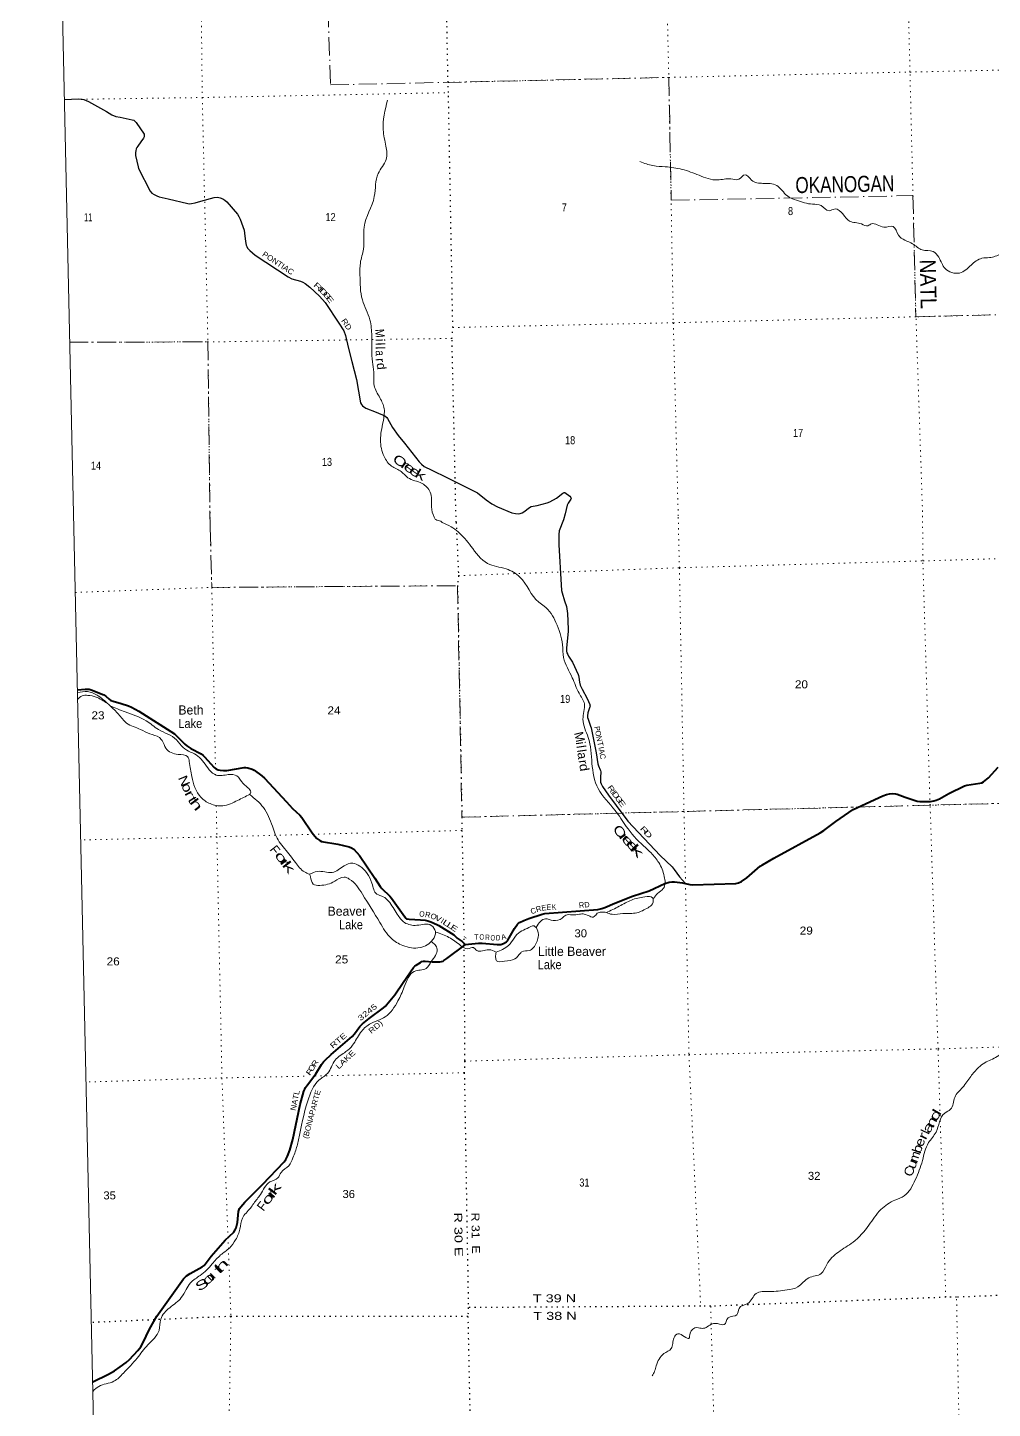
# Model space of a CAD drawing. Header units: feet. Extents: x 485078 to 733631, y 372822 to 564222.
# Drawn here: x 485084 to 506179, y 491693 to 521886 of the extents above; entities that cross this region are included whole.
import ezdxf
from ezdxf.enums import TextEntityAlignment as Align

# ---------------------------------------------------------------- set-up
doc = ezdxf.new("R2010")
doc.units = ezdxf.units.FT
doc.header["$LTSCALE"] = 80
doc.linetypes.add('DOT_DASHED', pattern=[7.7, 5, -1.2, 0.3, -1.2])
doc.linetypes.add('DOTTED', pattern=[1.5, 0.3, -1.2])
for name, color, linetype, lineweight in [('26', 7, 'Continuous', 40), ('27', 7, 'Continuous', 25), ('29', 7, 'Continuous', 25), ('30', 7, 'Continuous', 25), ('39', 7, 'Continuous', 13), ('4', 7, 'Continuous', 13), ('41', 7, 'Continuous', 13), ('44', 7, 'DOT_DASHED', 13), ('6', 7, 'DOTTED', 25), ('7', 7, 'DOTTED', 13)]:
    doc.layers.add(name, color=color, linetype=linetype, lineweight=lineweight)

msp = doc.modelspace()

# ---------------------------------------------------------------- linework, layer by layer
at = {"layer": '26'}
for points in [[(486174.36, 507406.95), (486345.9, 507421.19), (486416.96, 507421.19), (486433.01, 507418.89), (486474.28, 507407.42), (486752.71, 507293.04), (486795.23, 507265.2), (486868.59, 507198.67), (486904.38, 507175.19), (486951.12, 507157.38), (487126.89, 507108.51), (487292.35, 507055.91), (487355.75, 507026.64), (487512.59, 506940.58), (488296.84, 506441.69), (488335.51, 506408.36), (488524.25, 506214.99), (488562.77, 506182.47), (488652.71, 506124.62), (488878, 506003.55), (488920.72, 505972.6), (488953.65, 505941.62), (489162.27, 505709.93), (489214.37, 505669.79), (489251.68, 505654.88), (489292.95, 505645.7), (489366.31, 505638.82), (489441.47, 505643.74), (489816.73, 505708.11), (489852.32, 505709.93), (489902.76, 505700.75), (489991.76, 505670.03), (490035.72, 505647.99), (490204.95, 505526.12), (490261.54, 505473.66), (490744.57, 504955.15), (490873, 504810.15), (491032.99, 504663.9), (491078.84, 504613.44), (491304.13, 504279.72), (491360.82, 504207.41), (491411.25, 504156.94), (491431.88, 504138.59), (491473.15, 504108.77), (491508.85, 504090.98), (491864.53, 504027.17), (492114.75, 503975.66), (492168.93, 503952.79), (492214.78, 503918.38), (492337.84, 503781.54), (492672.66, 503290.05), (492791.35, 503101.74), (492828.43, 503059.05), (493002.03, 502893.46), (493043.53, 502849.41), (493146.54, 502694.42), (493328.95, 502438.8), (493349.59, 502413.57), (493371.28, 502399.19), (493427.53, 502390.63), (493672.91, 502377.9), (493778.29, 502365.39), (493837.89, 502353.92), (493878.11, 502342.95), (493936.47, 502319.51), (494077.16, 502255.17), (494400.71, 502046.54), (494479.05, 501974.54), (494582.73, 501899.44), (494647.73, 501833.04)], [(494647.73, 501833.04), (494946.4, 501867.71), (495019.98, 501868.97), (495354.39, 501834.73), (495393.44, 501837.88), (495427.83, 501840.18), (495486.28, 501860.83), (495551.63, 501895.23), (495573.41, 501913.58), (495585.23, 501928.18), (495731.35, 502186.46), (495793.48, 502278.32), (495817.56, 502303.56), (495841.61, 502320), (495935.61, 502360.91), (496044.51, 502404.33), (496337.87, 502500.09), (496391.84, 502512.31), (497555.3, 502599.48), (497637.9, 502620.69), (497702.03, 502643.06), (497922.24, 502742.41), (498312.57, 502892.31), (498673.76, 503010.79), (499019.43, 503167.14), (499108.49, 503198.2), (499179.51, 503207.42), (499225.41, 503207.38), (499402.5, 503183.24), (499560.12, 503147.74), (499624.13, 503140.8), (500571.96, 503173.6), (500628.44, 503184.43), (500692.64, 503211.96), (500809.77, 503297.66), (501099.58, 503547.05), (501153.43, 503581.29), (501398, 503725.94), (502413.18, 504276.36), (502496.82, 504328.77), (502754.77, 504524.11), (503134.35, 504789.22), (503785.74, 505090.33), (503862.06, 505115.95), (503928.54, 505129.71), (504001.91, 505136.6), (504058.82, 505132.74), (504095.9, 505122.83), (504271.54, 505057.6), (504535.04, 504974.21), (504594.53, 504964.55), (504667.89, 504962.26), (504828.36, 504966.84), (504898.29, 504976.02), (504950.44, 504989.48), (505025.52, 505021.9), (505227.77, 505137.25), (505570, 505306.35), (505618.81, 505323.59), (505908.01, 505366.58), (505948.27, 505375.17), (505984.95, 505393.52), (506091.52, 505484.61), (506305.21, 505717.04)], [(486507.51, 492271.82), (486852.64, 492441.87), (486983.31, 492517.57), (487107.32, 492601.13), (487240.08, 492694.21), (487311.47, 492762.4), (487494.55, 492958.01), (487558.74, 493038.3), (487603.45, 493119.1), (487751.77, 493428.04), (487909.04, 493713.02), (488493.51, 494523.56), (488561.71, 494588.99), (488636.62, 494642.12), (488902, 494785.41), (488944.56, 494820.68), (489095.24, 495025.18), (489403.64, 495374.39), (489591.29, 495545.17), (489624.29, 495596.03), (489642.63, 495639.61), (489670.32, 495760.51), (489698.12, 495996.23), (489718.28, 496061.7), (489743.5, 496098.4), (489831.96, 496203.47), (490221.72, 496592.09), (490694.67, 497080.88), (490732.72, 497132.96), (490769.4, 497206.36), (490816.45, 497342.31), (490882.79, 497573.37), (491044.82, 498340.06), (491125.87, 498628.6), (491144.21, 498676.77), (491162.71, 498708.58), (491201.52, 498768.53), (491384.15, 499006.04), (491509.84, 499215), (491555.71, 499270.89), (491590.1, 499307.6), (491722.03, 499433.22), (492178.33, 499824.28), (492230.86, 499881.08), (492346.01, 500044.91), (492405.09, 500099), (492551.82, 500216.35), (492866.33, 500452.49), (492906, 500486.68), (492928.93, 500514.2), (493110.53, 500734.6), (493298.56, 501006.55), (493522.85, 501336.48), (493552.48, 501365.24), (493577.7, 501388.18), (493671.69, 501445.53), (493706.08, 501461.58), (493742.15, 501469.98), (493779.44, 501473.05), (493930.34, 501458.69), (494095.81, 501459.29), (494136.1, 501464.22), (494166.88, 501473.05), (494187.51, 501484.52), (494248.7, 501533.1), (494647.81, 501831.02)]]:
    msp.add_lwpolyline(points, dxfattribs=at)
at = {"layer": '29'}
for points in [[(485890.25, 520313.97), (486195.49, 520328.49), (486310.93, 520315.66), (486415.36, 520271.21), (486805.2, 520049.72), (486928.43, 519974.99), (487016.41, 519944.35), (487109.7, 519924.49), (487371.89, 519872.7), (487405.79, 519858.41), (487428.7, 519843.5), (487456.19, 519811.42), (487548.85, 519672.3), (487621.1, 519576.49), (487632.55, 519553.57), (487634.85, 519543.84), (487633.61, 519519.35), (487629.12, 519494.56), (487618.81, 519471.06), (487562.11, 519387.39), (487490.54, 519296.86), (487470.15, 519264.86), (487456.19, 519235.56), (487447.02, 519191.43), (487442.45, 519154.21), (487443.59, 519111.22), (487446.35, 519085.95), (487500.85, 518840.2), (487512.09, 518804.86), (487763.28, 518307.45), (487797.48, 518267.19), (487850.16, 518232.81), (487907.42, 518205.31), (487960.53, 518184.64), (488153.82, 518138.6), (488587.71, 518037.98), (488633.52, 518033.4), (488668.01, 518038.73), (488748.05, 518054.03), (488871.74, 518088.41), (489162.63, 518170.92), (489234.88, 518175.4), (489295.48, 518164.04), (489355.04, 518141.12), (489398.56, 518113.62), (489439.55, 518079.16), (489672.9, 517807.81), (489705.5, 517754.92), (489730.69, 517695.32), (489815.44, 517456.95), (489824.96, 517392.04), (489845.76, 517208.58), (489861.26, 517130.34), (489875, 517095.96), (489893.33, 517061.58), (489939.77, 517009.4), (490059.57, 516910.26), (490779.77, 516437), (490859.29, 516395.1), (491048.79, 516338.82), (491102.73, 516317.81), (491150.83, 516290.31), (491256.29, 516210.29), (491464.63, 516010.68), (491588.38, 515873.49), (491889.01, 515420.28), (491998.33, 515254.31), (492031.18, 515155.95), (492097.08, 514868.79), (492174.99, 514586.08), (492273.9, 514192.78), (492365.61, 513683.88), (492383.15, 513647.59), (492406.06, 513615.5), (492477.84, 513564.25), (492704.53, 513476.85), (492896.23, 513395.47), (492942.04, 513358.8), (492954.77, 513337.63), (493060.86, 513140.88), (493186.54, 512969.09), (493328.38, 512797.84), (493646.03, 512391.75), (493693.34, 512341.13), (493755.73, 512292.27), (493925.69, 512209.01), (494252.53, 512046.04)], [(494252.53, 512046.04), (494921.1, 511712.66), (495106.94, 511561.13), (495237.16, 511474.75), (495359.61, 511405.8), (495672.36, 511273.05), (495751.61, 511259.26), (495809.8, 511255.86), (495855.6, 511263.88), (495899.13, 511276.49), (495934.78, 511293.83), (496055.64, 511393.06), (496091.53, 511414.01), (496222.34, 511439.21), (496445.51, 511491.33), (496506.12, 511514.86), (496645.08, 511597.29), (496783.27, 511705.1), (496813.05, 511721.14), (496830.09, 511718.95), (496937.16, 511643.66), (496961.93, 511608.83), (496966.52, 511592.79), (496959.2, 511571.56), (496900.72, 511484.57), (496884.06, 511443.81), (496835.81, 511251.64), (496800.09, 511121.47)], [(496800.09, 511121.47), (496707.22, 510880.85), (496696.62, 510799.55), (496699.12, 510573.05), (496749.13, 509704.24), (496759.29, 509580.58), (496769.28, 509526.63), (496821.7, 509353.69), (496863.43, 509225.31), (496889.41, 509077.9), (496903.37, 508728.23), (496903.68, 508684.12), (496876.69, 508400.02), (496870.54, 508314.64), (496870.22, 508254.26), (496877.64, 508217.54), (496894.21, 508179.64), (496913.92, 508139.82), (496998.22, 508007.96), (497123.8, 507742.67), (497130.9, 507716.62), (497137.19, 507682.99), (497152.58, 507570.01), (497166.41, 507510.56), (497206.73, 507423.41), (497322.14, 507219.34), (497351.03, 507151.75), (497374.7, 507087.8), (497379.43, 507070.04), (497381.79, 507051.09), (497379.43, 507036.88), (497335.77, 506900.01), (497327.36, 506833.2), (497327.36, 506800.04), (497337.31, 506760.47), (497391.49, 506611.85), (497405.46, 506572.67), (497517.18, 506025.68), (497549.84, 505787.54), (497564.73, 505745.44), (497604.08, 505659.23), (497613.75, 505638.33), (497616.12, 505612.27), (497607.97, 505489.4), (497609.02, 505420.43), (497613.75, 505384.9), (497623.22, 505349.38), (497650.54, 505294.02), (497781.96, 505104.43), (497950.16, 504877.12), (498208.58, 504530.21), (498911.94, 503781.37), (499175.89, 503536.33), (499220.38, 503479.94), (499277.91, 503394.08), (499336.84, 503316.06), (499469.1, 503168.24)]]:
    msp.add_lwpolyline(points, dxfattribs=at)
at = {"layer": '39'}
for points in [[(492953.24, 520301.37), (492859.4, 519649.07), (492918.43, 519292.09), (492923.25, 519002.64), (492748.37, 518696.66), (492665.15, 518194.47), (492440.24, 517522.77), (492427.27, 517044.56), (492359.58, 516741.19), (492351.59, 516479.78), (492402.98, 515932.27), (492567.06, 515496.85), (492609.72, 515147.57), (492623.26, 514574.83), (492654.76, 514354.88), (492659.73, 514059.36), (492787.43, 513793.15), (492880.13, 513552.41), (492856.59, 513264.29), (492799.28, 512863.98), (492878.48, 512509.51), (493043.36, 512296.86), (493252.55, 512178.44), (493399.38, 512044.32), (493707.9, 511918.19), (493886.36, 511730.16), (493918.33, 511404.92), (493970.1, 511183.44), (494009.82, 511129.73), (494115.93, 511091.82), (494147.77, 511061.45)], [(498470.54, 518955.57), (498757.92, 518867.4), (499027.65, 518841.57), (499395.21, 518785.73), (499764.49, 518657.03), (500169.59, 518553.5), (500460.37, 518578.81), (500632.59, 518568.83), (500771.85, 518669.43), (500910.17, 518553.32), (501162.79, 518480.51), (501463.38, 518433.16), (501697.44, 518203.96), (501893.88, 518111.55), (502248, 518025.01), (502432.83, 517995.09), (502607.55, 517879.87), (502738.13, 517919.5), (502908.66, 517810.26), (503055.97, 517655.9), (503318.52, 517591.43), (503456.99, 517554.3), (503534.94, 517594.68), (503803.75, 517522.25), (504011.9, 517533.4), (504125.64, 517343.8), (504433.48, 517160.95), (504645.12, 517024.36), (504882.63, 516991.68), (505006.98, 516867.13), (505146.48, 516615.39), (505460.35, 516519.76), (505715.22, 516694.04), (505950.5, 516841.53), (506116.04, 516857.71), (506362.95, 516940.67), (506566.54, 517059.03), (506980.91, 517077.23), (507245.78, 517085.71), (507405.5, 517176.67), (507635.96, 517271.39), (507808.61, 517243.2), (508059.27, 517253.35), (508551.3, 517239.02), (509098.32, 517209.82), (509509.41, 517195.54), (509921.94, 517205.59), (510209.33, 517117.42), (510593.74, 517033.64), (510741.74, 517021.05), (510902.73, 516887.28), (511156.73, 516670.72), (511382.45, 516623.57), (511616.73, 516556.38), (512166.9, 516051.4), (512317.74, 515662.23), (512511.68, 515332.83), (512876.57, 514790.94), (513221.5, 514408.52), (513404.86, 514184.17), (513527.94, 513942.15), (513714.89, 513823.18), (513875.44, 513707.62), (514125.41, 513576.01), (514401.92, 513519.98), (514860.88, 513535.21), (515054.19, 513489.3), (515530.46, 513371.31), (515649.33, 513307.38), (516003.9, 513372.72), (516313.17, 513471.38), (516429.24, 513535.64)], [(498767.61, 502840.73), (498859.53, 502951.92), (498984.14, 503058.4), (499005.56, 503326.18), (498884.64, 503626.71), (498718.01, 503838.35), (498549.09, 503992.87), (498172.92, 504420.03), (497931.51, 504768.04), (497557.3, 505245.97), (497423.96, 505797.45), (497340.66, 506364.15), (497225.32, 506761.99), (497257.14, 507096.85), (497141.97, 507330.72), (496993.75, 507671.03), (496804.54, 508111.49), (496779.13, 508392.23), (496637.26, 508878.46), (496381.51, 509234.19), (496262.05, 509320.17), (495847.63, 509872.2), (495545.94, 510048.59), (495140.57, 510169.66), (494775.11, 510546.84), (494498.17, 510861.53), (494341.69, 510972.86), (494147.19, 511062)], [(486821.24, 507110.06), (486580.29, 507246.81), (486401.44, 507284.68), (486274.33, 507275.31), (486175.41, 507191.76)], [(486176.96, 507347.88), (486393.3, 507365.45), (486630.17, 507272.4), (486886.79, 507056.19)], [(486886.38, 507056.36), (487217.32, 506921.22), (487677.08, 506728.69), (487944.74, 506539.27), (488340.69, 506312.69), (488487.43, 506141.9), (488646.69, 506045.33), (488806.69, 505956.34), (489054.93, 505657.09), (489209.55, 505539.64), (489472.05, 505550.51), (489658.68, 505524.99), (489800.52, 505354.57), (489957.53, 505144.05), (489935.65, 505116.78)], [(489936.21, 505116.26), (489676.55, 504986.95), (489350.04, 504871.18), (489071.94, 504916.59), (488874.32, 505055.2), (488672.69, 505507.48), (488619.72, 505838.12), (488582.57, 505946.47), (488377.24, 505991.75), (488108.92, 506128.52), (488027.84, 506294.44), (487967.54, 506359.69), (487753.1, 506445.22), (487552.59, 506539.21), (487247.8, 506679.08), (487071.05, 506870.86), (486886.38, 507056.36)], [(489935.36, 505117.05), (490240.48, 504831.54), (490434.91, 504423.6), (490583.14, 504083.29), (490704.25, 503932.58), (490942.55, 503627), (491137.79, 503423.56), (491250.3, 503371.82)], [(491250.15, 503371.89), (491416.45, 503434.84), (491742.46, 503412.94), (492003.6, 503555.35), (492192.08, 503614.91), (492345.3, 503552.08), (492611.63, 503178.4), (492720.94, 502936.28), (492861.89, 502879.21), (492973.41, 502786.95), (493166.8, 502498.43), (493327.13, 502316.34), (493595.49, 502256.51), (493910.88, 502254.57), (494001.28, 502119.26), (493945.15, 501943.7), (493666.66, 501768.44), (493289.53, 501813.31), (493030.74, 501972.59), (492787.41, 502316.5), (492403.54, 502938.16), (492118.1, 503268.83), (492003.84, 503310.4), (491797.95, 503220.03), (491470.82, 503128.54), (491330.55, 503159.31), (491267.86, 503317.61), (491250.3, 503371.82)], [(497738.43, 502536.08), (498019.74, 502673.01), (498287.15, 502807.49), (498580.41, 502879.89), (498750.77, 502857.99), (498746.07, 502726.28), (498649.22, 502640.77), (498407.45, 502531.24), (498098.69, 502511.08), (497864.57, 502496.9), (497738.24, 502536.14)], [(496202.81, 502211.65), (496405.64, 502398.29), (496574.39, 502360.16), (496773.08, 502415.93), (496850.3, 502478.67), (496993.62, 502486.44), (497148.96, 502498.57), (497256.02, 502501.35), (497473.72, 502446.27), (497538.57, 502518.81), (497631.5, 502546), (497738.24, 502536.14)], [(494003.99, 502108.36), (494297.67, 501991.31), (494548.8, 501815.63), (494710.31, 501744.92), (494830.99, 501768.3), (494905.32, 501707.47), (495167.72, 501722.38), (495326.8, 501667.81)], [(495326.8, 501667.81), (495597.88, 501816.55), (495852.95, 502116.72), (496004.7, 502189.49), (496156.98, 502242.03), (496242.87, 502124.82), (496210.73, 501881.05), (496049.56, 501702.77), (495892.51, 501678.44), (495864.86, 501653.43), (495736.88, 501520.55), (495509.66, 501474.16), (495337.64, 501481.84), (495317.43, 501560.27), (495326.8, 501667.81)], [(486511.92, 492064.88), (486640.31, 492174.41), (486968.94, 492286.19), (487178.65, 492463.71), (487477.48, 492791.33), (487712.6, 493080.85), (487959.12, 493399.02), (487997.21, 493646.99), (488191.01, 493892.93), (488444.01, 494116.11), (488550.64, 494292.98), (488643.96, 494437.11), (488858.07, 494600.58), (489120.45, 494852.35), (489303.42, 495047.39), (489495.57, 495200.17), (489632.4, 495381.87), (489727.47, 495615.12), (489779.97, 495853.35), (489954.29, 496070.44), (490028.4, 496175.61), (490175.02, 496369.71), (490382.22, 496644.34), (490555.84, 496731.85), (490627.51, 496853.15), (490793.55, 496999.18), (490886.1, 497173.66), (490937.31, 497304.55), (491003.42, 497563.37), (491209.85, 498418.99), (491454.95, 498870.73), (491643.16, 499019.35), (491809.55, 499309.12), (492045.36, 499493.39), (492189.34, 499632.77), (492364.13, 499910.6), (492559.59, 500091.8), (492905.1, 500254.63), (493181.14, 500603.93), (493320.86, 500909.2), (493538.52, 501248.88), (493795.58, 501314.26), (493909, 501462.97), (494039.55, 501731.56), (493992.5, 501831.56), (493903.85, 501900.72)], [(513057.9, 498467.96), (512889.11, 498350.21), (512721.13, 498358), (512449.26, 498318.55), (512291.94, 498383.3), (512158.6, 498537.74), (511904.69, 498585.81), (511659.37, 498692.81), (511325.06, 498880.5), (511050.94, 499006.99), (510726.59, 499043.11), (510429.26, 499207.47), (510071.68, 499514), (509877.18, 499531.22), (509705.31, 499611.78), (509504.96, 499620.75), (509229.4, 499724.94), (509040.27, 499847.57), (508772.85, 499870.99), (508547.94, 499970.42), (508445.44, 499947.52), (508212.65, 500038.65), (508023.12, 500098.51), (507625.8, 500063.9), (507436.54, 500034.69), (506991.47, 499891.55), (506664.4, 499640.13), (506437.49, 499502.65), (506282.84, 499385.26), (506011.39, 499250.68), (505878.65, 499146.01), (505705.72, 498953.25), (505529.95, 498713.85), (505355.73, 498492.71), (505265.37, 498233.26), (505138.17, 498148.98), (504946.67, 497735.07), (504782.81, 497504.08), (504649.37, 497111.92), (504494.39, 496692.89), (504250.73, 496342.41), (504048.99, 496248.1), (503740.98, 496041.71), (503478.87, 495700.87), (503132.7, 495327.48), (502812.78, 495112.68), (502559.06, 494838.87), (502434.77, 494641.3), (502162.28, 494547.17), (501926.83, 494348.74), (501689.98, 494283.88), (501296.74, 494247.35), (501012.8, 494205.57), (500832.41, 493988.32), (500639.12, 493880.05), (500592.26, 493737.13), (500401.87, 493673.47), (500316.73, 493525.5), (500168.64, 493545.95), (499999.63, 493515.25), (499890.14, 493449.65), (499781.01, 493448.84), (499720.09, 493459.4), (499571.61, 493338.13), (499544.22, 493224.05), (499303.15, 493323.06), (499218.36, 493239.88), (499155.82, 492999.38), (498996.92, 492889.98), (498829.9, 492624.49), (498794.59, 492504.13), (498738.56, 492403.48)]]:
    msp.add_spline(points, degree=3, dxfattribs=at)
at = {"layer": '4'}
msp.add_lwpolyline([(727552.54, 563611.91), (733631.22, 379550.22), (703073.68, 378562.1), (672514.8, 377616.02), (641954.65, 376711.97), (611393.28, 375849.96), (580830.76, 375029.99), (550267.15, 374252.07), (519702.48, 373516.18), (489136.84, 372822.34), (485083.98, 556942.67), (515396.36, 557630.76), (545707.77, 558360.55), (576018.15, 559132.03), (606327.43, 559945.21), (636635.58, 560800.08), (666942.51, 561696.64), (697248.19, 562634.88)], close=True, dxfattribs=at)
msp.add_lwpolyline([(727552.54, 563611.91), (733631.22, 379550.22), (703073.68, 378562.1), (672514.8, 377616.02), (641954.65, 376711.97), (611393.28, 375849.96), (580830.76, 375029.99), (550267.15, 374252.07), (519702.48, 373516.18), (489136.84, 372822.34), (485083.98, 556942.67), (515396.36, 557630.76), (545707.77, 558360.55), (576018.15, 559132.03), (606327.43, 559945.21), (636635.58, 560800.08), (666942.51, 561696.64), (697248.19, 562634.88)], close=True, dxfattribs=at)
at = {"layer": '44'}
for points in [[(485652.82, 531100.3), (488734.94, 531147.17), (488789.04, 528439.26), (491453.03, 528450.45), (491707.25, 520632.38), (499103.44, 520796.63), (499159.05, 518108.99), (504442.6, 518211.18), (504505.32, 515562.16), (516373.35, 515858.35)], [(486007.44, 515008.44), (489026.4, 515012.15), (489076.36, 510949.06)], [(489076.36, 510949.06), (489110.78, 509643.68), (494484.46, 509683.3), (494581.06, 504620.64), (510169, 505019.35), (510477.39, 494333.79), (510578.14, 494339.51), (510831.91, 483601.37), (510798.93, 477823.8), (505976.42, 477897.5), (500458.49, 477603.73), (500255.52, 485602.24), (494837.77, 485552.92), (494858.48, 483030.69), (486715.31, 482831.71)]]:
    msp.add_lwpolyline(points, dxfattribs=at)
at = {"layer": '6'}
for points in [[(494454.4, 511068.82), (494363.38, 515089.05), (494382, 515328.45), (494284.86, 520463.42), (494277.23, 520687.61), (494178.99, 525796.62), (494176.05, 526434.41), (494076.36, 531164.32), (494070.33, 531761.54), (493973.91, 536523.93), (493977.42, 537145.68), (493911.76, 541922.75), (493898.03, 542471.43), (493796.61, 547187.87), (493746.18, 547781.23), (493645.19, 552565.79), (493652.44, 553114.73), (493577.1, 557194.92)], [(494454.4, 511068.82), (494504.65, 509902.12), (494484.46, 509683.3), (494581.06, 504620.64), (494581.17, 504330.83), (494619.86, 502093.53)], [(494622.11, 501963.35), (494640.12, 499285.43), (494632.48, 499032.18), (494720.04, 493896.43), (494710.79, 493705.89), (494818.26, 488345.95), (494817.51, 488139.44), (494858.48, 483030.69), (494850.02, 482864.6), (494906.57, 477598.48), (494923, 477430.88), (495089.5, 472291.1), (495101.69, 472131.49), (495212.4, 466959.9), (495220.4, 466806.25), (495182.05, 465022.75)], [(516872.35, 494523.07), (515846.47, 494516.42), (515643.06, 494517.95), (510578.14, 494339.51), (510477.39, 494333.79), (505395.3, 494122.98), (505160.81, 494122.96), (500019.37, 493926.72), (499801.05, 493927.13), (494720.04, 493896.43)], [(494710.79, 493705.89), (489529.97, 493705), (486478.95, 493569.17)]]:
    msp.add_lwpolyline(points, dxfattribs=at)
at = {"layer": '7'}
for p, q in [((494363.38, 515089.05), (492952.6, 515068.72)), ((494632.48, 499032.18), (491295.89, 498959.35))]:
    msp.add_line(p, q, dxfattribs=at)
for points in [[(504652.17, 511299.51), (504507.83, 515556.97), (504377.12, 520913.86), (504235.39, 526651.18), (504119.79, 531967.95), (503999.97, 537377.76), (503916.3, 542713.52), (503834.41, 548059.46), (503741.1, 553374.74), (503638.22, 557411.44)], [(488229.07, 557079.83), (488331.2, 552416.05), (488478.21, 547127.44), (488550.56, 541855.13), (488679.67, 536479.97), (488734.94, 531147.17), (488842.05, 525761.75), (488903.08, 520356.58), (489026.4, 515012.15), (489076.36, 510949.06)], [(498547.18, 542584.72), (498725.99, 537247.22), (498869.08, 531880.5), (498970.63, 526644.39), (499103.44, 520796.63), (499203.37, 515431.76), (499310.05, 511178.08)], [(494277.23, 520687.61), (499103.44, 520796.63), (504377.12, 520913.86), (509738.43, 521030.33), (515179.78, 521185.2), (516247.98, 521218.64)], [(485890.25, 520313.97), (488903.08, 520356.58), (494284.86, 520463.42)], [(516373.35, 515858.35), (515285.28, 515829.43), (509852.39, 515697.33), (504505.32, 515562.16), (499203.37, 515431.76), (494382, 515328.45)], [(492641.32, 515064.24), (489026.4, 515012.15), (486007.44, 515008.44)], [(499310.05, 511178.08), (499335.41, 510074.1), (499436.54, 504745.88), (499544.44, 499426.93), (499801.05, 493927.13)], [(505160.81, 494122.96), (504990.87, 499554.16), (504817.23, 504882.92), (504659.96, 510224.48), (504652.17, 511299.51)], [(489076.36, 510949.06), (489110.78, 509643.68), (489194.33, 505546.74)], [(494504.65, 509902.12), (499335.41, 510074.1), (504659.96, 510224.48), (509966.22, 510378.44), (515397.5, 510622.7), (516496.02, 510613.47)], [(486127.51, 509535.59), (489110.78, 509643.68), (494484.46, 509683.3)], [(516623.14, 505177.91), (515507.11, 505179.8), (510169, 505019.35), (504818.44, 504882.92), (499435.33, 504744.67), (494581.06, 504620.64)], [(489208.17, 504868.34), (489221.97, 504191.69), (489333.26, 498918.89), (489529.97, 493705), (489437.09, 488354.03), (489536.61, 482903.43), (489636.35, 477536.56), (489647.59, 476667.51)], [(494581.17, 504330.83), (489221.97, 504191.69), (486246.68, 504121.6)], [(494640.12, 499285.43), (499542.37, 499428.9), (504990.87, 499554.16), (510322.18, 499708.11), (515595.08, 499937.3), (516745.46, 499948.03)], [(491131.77, 498955.97), (489333.26, 498918.89), (486363.14, 498830.4)], [(506013.42, 465267.77), (505998.96, 467260.19), (505813.92, 472413.65), (505758.96, 477877.65), (505647.93, 483037.64), (505508.62, 488299.59), (505395.3, 494122.98)], [(500019.37, 493926.72), (500181.91, 488076.27), (500328.16, 482928.69), (500458.49, 477603.73), (500652.06, 472303.93), (500704.4, 467122.73), (500719.13, 465147.35)]]:
    msp.add_lwpolyline(points, dxfattribs=at)

# ---------------------------------------------------------------- texts
at = {"layer": '27'}
for s, rotation, width, p in [('E', 8.285, 0.85, (496380.84, 502580.86)), ('E', 4.285, 0.8, (496484.94, 502593.32)), ('K', 3.285, 0.7, (496598.54, 502596.25)), ('O', 353.23, 0.75, (493699.29, 502445.26)), ('R', 349.107, 0.85, (493823.77, 502427.92)), ('V', 335.425, 1.25, (494040.71, 502347.9)), ('L', 327.185, 1.6, (494204.41, 502256.06)), ('L', 327.185, 1.6, (494291.18, 502201.74)), ('E', 327.185, 1.4, (494378.06, 502143.57)), ('T', 359.981, 0.8, (494897.15, 501939.01)), ('O', 358.154, 0.65, (495013.09, 501940.57)), ('R', 358.154, 0.7, (495136.26, 501933.59)), ('O', 358.612, 0.65, (495254.8, 501924.05)), ('D', 358.458, 0.65, (495369.9, 501925.17)), ('F', 52.442, 1.65, (491299.54, 499019.07)), ('O', 58.973, 1.2, (491347.33, 499105.63)), ('R', 58.973, 1.25, (491417.42, 499209.19))]:
    msp.add_text(s, height=120, rotation=rotation, dxfattribs=dict(at, width=width)).set_placement(p, align=Align.CENTER)
for s, rotation, width, p in [('RD', 4.285, 0.85, (497142, 502635.59)), ('-', 324.083, 1.8, (494584.72, 501984.43)), ('3245', 38.652, 1.35, (492363.67, 500158.22)), ('RD)', 38.652, 1.2, (492596.33, 499880.05)), ('RTE', 40.597, 1.3, (491757.94, 499554.59)), ('LAKE', 42.869, 1.25, (491885.36, 499101.87)), ('NATL', 78.067, 1.1, (490942.59, 498194.87)), ('(BONAPARTE', 75.067, 1.05, (491212.82, 497581.37))]:
    msp.add_text(s, height=120, rotation=rotation, dxfattribs=dict(at, width=width)).set_placement(p)
for s, rotation, p in [('O', 338.117, (493938.58, 502392.69)), ('I', 327.185, (494120.98, 502303.41)), ('C', 18.078, (496157.78, 502516.34)), ('R', 18.078, (496275.69, 502558.72)), ('A', 12.007, (495504.76, 501944.29))]:
    msp.add_text(s, height=120, rotation=rotation, dxfattribs=at).set_placement(p, align=Align.CENTER)
at = {"layer": '30'}
for s, rotation, width, p in [('PONTIAC', 326.69, 1.1, (490528.99, 516686.03)), ('R', 316.226, 1.65, (491390.31, 516180.38)), ('I', 313.226, 1.4, (491449.85, 516123.6)), ('D', 314.226, 1.65, (491516.14, 516058.93)), ('G', 312.052, 1.45, (491582.91, 515987.48)), ('E', 306.558, 1.55, (491646.09, 515909.5)), ('RD', 303.372, 1.15, (492009.52, 515364.58)), ('P', 281.544, 0.95, (497483.14, 506544.28)), ('O', 281.544, 0.85, (497504.04, 506439.82)), ('N', 281.544, 0.85, (497527.3, 506325.91)), ('T', 281.544, 1.05, (497550.57, 506211.98)), ('C', 277.809, 0.8, (497599.47, 505940.82)), ('R', 304.729, 1.35, (497797.96, 505206.89)), ('D', 306.5, 1.4, (497898.44, 505066.37)), ('G', 306.5, 1.3, (497961.74, 504979.14)), ('E', 306.5, 1.55, (498029.5, 504887.58)), ('R', 313.206, 1.6, (498528.32, 504295.12)), ('D', 313.206, 1.6, (498606.63, 504209.37))]:
    msp.add_text(s, height=120, rotation=rotation, dxfattribs=dict(at, width=width)).set_placement(p, align=Align.CENTER)
for s, rotation, p in [('I', 281.544, (497568.34, 506124.98)), ('A', 281.544, (497579.99, 506046.86)), ('I', 304.729, (497846.59, 505134.07))]:
    msp.add_text(s, height=120, rotation=rotation, dxfattribs=at).set_placement(p, align=Align.CENTER)
at = {"layer": '41'}
for s, rotation, width, p in [('M', 275.123, 0.85, (492686.03, 515192.29)), ('a', 270.578, 0.8, (492693.58, 514766.35)), ('C', 323.541, 1.5, (493159.47, 512332.35)), ('r', 326.677, 1.75, (493283.41, 512246.39)), ('e', 324.884, 1.65, (493382.06, 512177.55)), ('e', 326.036, 1.6, (493500.54, 512094.07)), ('k', 331.444, 1.65, (493629.11, 512022.29)), ('d', 279.271, 1.1, (497156.82, 505693.29)), ('N', 292.192, 1.2, (488414.74, 505376.04)), ('o', 295.123, 1.35, (488478.91, 505227.16)), ('r', 298.146, 1.6, (488539.96, 505083.8)), ('t', 301.42, 1.45, (488606.8, 504957.82)), ('h', 306.863, 1.8, (488693.52, 504839.22)), ('C', 305.149, 1.45, (497946.82, 504254.79)), ('r', 308.478, 1.95, (498049.27, 504133.39)), ('e', 310.839, 1.85, (498139.79, 504037.89)), ('e', 313.078, 1.95, (498242.89, 503930.93)), ('k', 313.078, 2.2, (498332.99, 503822.35)), ('o', 307.946, 1.75, (490550.62, 503683.29)), ('r', 307.95, 1.95, (490638.26, 503569.86)), ('k', 307.95, 1.95, (490715.3, 503469.06)), ('d', 59.882, 1.7, (505013.85, 498058.64)), ('a', 61.743, 1.5, (504858.53, 497788.8)), ('n', 62.496, 1.5, (504934.57, 497909.5)), ('e', 70.887, 1.2, (504687.34, 497483.58)), ('r', 64.226, 1.5, (504750.37, 497608.67)), ('l', 64.379, 1.1, (504799.97, 497696.88)), ('m', 71.53, 1.05, (504571.94, 497168.63)), ('b', 70.887, 1.25, (504634.46, 497337.41)), ('C', 70.308, 1.1, (504455, 496844.74)), ('u', 70.098, 1.35, (504515.37, 497001.84)), ('o', 52.929, 1.7, (490408.26, 496218.47)), ('k', 52.968, 1.95, (490567.07, 496435.41)), ('r', 52.965, 1.9, (490499.03, 496333.28)), ('h', 46.761, 2.05, (489395.08, 494748.36)), ('o', 43.275, 1.95, (489098.17, 494457.67)), ('t', 44.361, 2, (489325.73, 494665.48)), ('S', 32.699, 1.6, (488947.03, 494317))]:
    msp.add_text(s, height=200, rotation=rotation, dxfattribs=dict(at, width=width)).set_placement(p, align=Align.CENTER)
for s, rotation, p in [('i', 271.084, (492691.56, 515051.38)), ('l', 271.084, (492692.26, 514879.85)), ('l', 271.084, (492693.18, 514965.82)), ('r', 273.674, (492696.29, 514607.3)), ('d', 275.592, (492722.84, 514471.36)), ('M', 283.454, (497055.27, 506353.67)), ('i', 278.414, (497077.38, 506227.49)), ('l', 278.414, (497089.59, 506147.37)), ('l', 278.414, (497101.11, 506057.41)), ('a', 278.31, (497115.07, 505953.14)), ('r', 278.31, (497138.09, 505814.53)), ('F', 307.768, (490414.06, 503844.35)), ('F', 52.937, (490288.8, 496055.81)), ('u', 44.361, (489155.22, 494508.01))]:
    msp.add_text(s, height=200, rotation=rotation, dxfattribs=at).set_placement(p, align=Align.CENTER)
for s, p in [('Beth', (488380.61, 506864.44)), ('Beaver', (491643.04, 502465.47)), ('Little Beaver', (496242.24, 501586.64))]:
    msp.add_text(s, height=200, dxfattribs=at).set_placement(p)
at = {"layer": '41', "width": 0.9}
for p in [(488380.62, 506569.88), (491893.98, 502170.91), (496237.42, 501296.91)]:
    msp.add_text('Lake', height=200, dxfattribs=at).set_placement(p)
at = {"layer": '44'}
for s, rotation, width, p in [('OKANOGAN', 1.108, 0.8, (501874.83, 518265.69)), ('NATL', 271.356, 0.9, (504588.52, 516811.98))]:
    msp.add_text(s, height=350, rotation=rotation, dxfattribs=dict(at, width=width)).set_placement(p)
at = {"layer": '6'}
for s, rotation, width, p in [('R 30 E', 270.977, 1.35, (494409.54, 495976.36)), ('R 31  E', 270.977, 1.15, (494786.14, 495972.8)), ('T 39 N', 0.346, 1.35, (496130.45, 494010.34)), ('T 38 N', 0.346, 1.35, (496142.26, 493626.15))]:
    msp.add_text(s, height=175, rotation=rotation, dxfattribs=dict(at, width=width)).set_placement(p)
at = {"layer": '7'}
for s, width, p in [('11', 0.65, (486316.44, 517648.95)), ('12', 0.85, (491598.06, 517656.08)), ('7', 0.85, (496764.16, 517867.61)), ('8', 0.85, (501710.4, 517786.06)), ('17', 0.85, (501820.06, 512935.81)), ('18', 0.85, (496836.68, 512775.85)), ('14', 0.85, (486467.93, 512221.86)), ('13', 0.85, (491518.98, 512302.02)), ('20', 1.1, (501860.76, 507438.43)), ('19', 0.85, (496727.88, 507120.18)), ('23', 1.1, (486479.56, 506760.36)), ('24', 1.1, (491639.82, 506868.27)), ('30', 1.05, (497041.91, 501994.26)), ('29', 1.1, (501966.84, 502053.27)), ('26', 1.1, (486811.59, 501379.86)), ('25', 1.1, (491807.53, 501422.65)), ('31', 0.85, (497147.99, 496544.6)), ('32', 1.05, (502145.59, 496690.48)), ('35', 1.05, (486740.58, 496262.85)), ('36', 1.05, (491969.11, 496293.66))]:
    msp.add_text(s, height=175, dxfattribs=dict(at, width=width)).set_placement(p)

doc.saveas('drawing.dxf')
